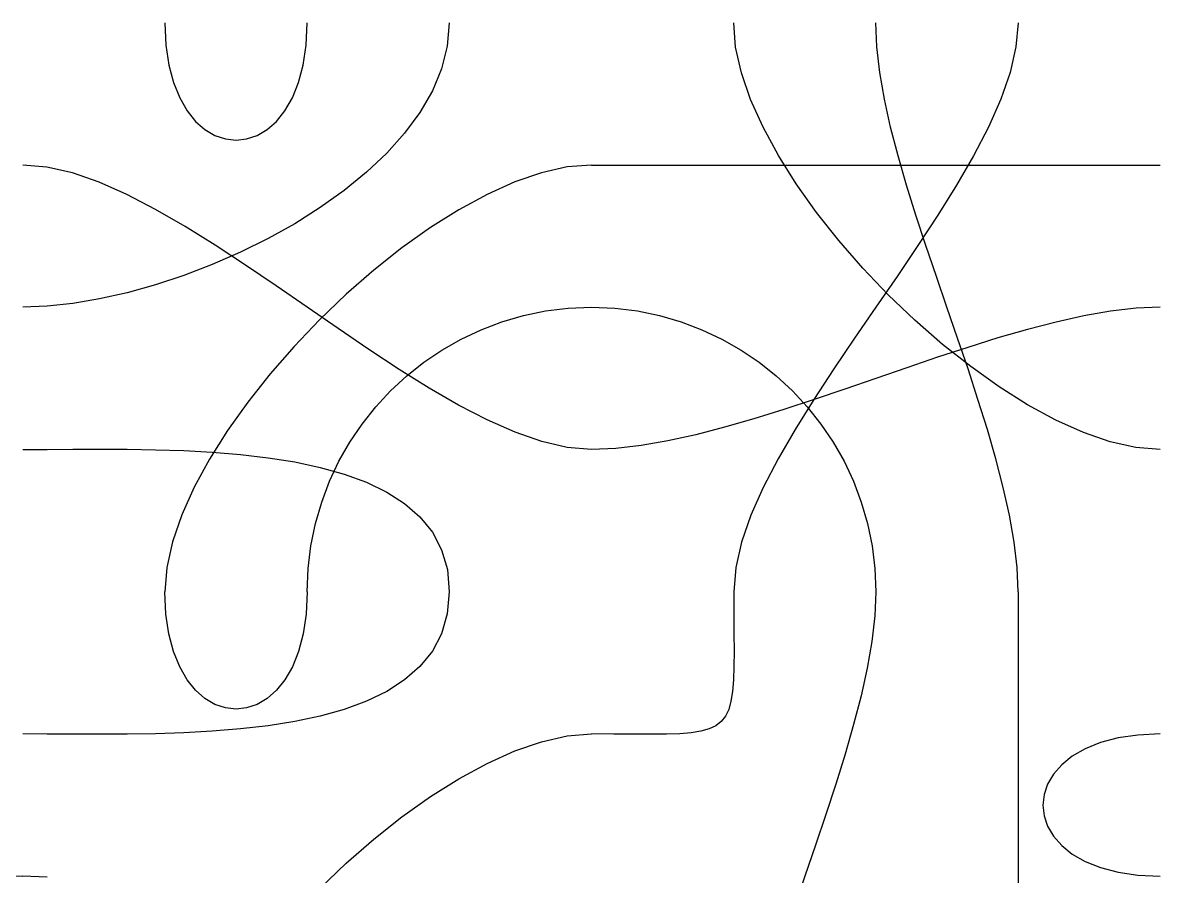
# Model space of a CAD drawing. Header units: metres. Extents: x -250 to 250, y -250 to 250.
# Drawn here: x 150 to 250, y 175 to 250 of the extents above; entities that cross this region are included whole.
import ezdxf

# ---------------------------------------------------------------- set-up
doc = ezdxf.new("R2010")
doc.units = ezdxf.units.M

msp = doc.modelspace()

# ---------------------------------------------------------------- linework, layer by layer
for p, q in [((162.5, 250, -519.61523), (162.59064, 248.04065, -519.61523)), ((174.90952, 248.04083, -519.61523), (175.00015, 250.00024, -519.61523)), ((187.5, 250, -519.61523), (187.32611, 247.95734, -519.61523)), ((212.67401, 247.86682, -519.61523), (212.50012, 250.00012, -519.61523)), ((225.0904, 247.87415, -519.61523), (224.99976, 250.00012, -519.61523)), ((237.5, 250, -519.61523), (237.31873, 247.87408, -519.61523)), ((162.59064, 248.04065, -519.61523), (162.85, 246.28754, -519.61523)), ((174.65012, 246.28772, -519.61523), (174.90952, 248.04083, -519.61523)), ((187.32611, 247.95734, -519.61523), (186.82126, 245.95874, -519.61523)), ((213.17883, 245.60883, -519.61523), (212.67401, 247.86682, -519.61523)), ((225.3498, 245.63007, -519.61523), (225.0904, 247.87415, -519.61523)), ((237.31873, 247.87408, -519.61523), (236.79999, 245.63, -519.61523)), ((162.85, 246.28754, -519.61523), (163.25937, 244.74066, -519.61523)), ((174.24072, 244.74084, -519.61523), (174.65012, 246.28772, -519.61523)), ((186.82126, 245.95874, -519.61523), (186.0108, 244.0108, -519.61523)), ((213.98932, 243.25146, -519.61523), (213.17883, 245.60883, -519.61523)), ((225.75916, 243.281, -519.61523), (225.3498, 245.63007, -519.61523)), ((236.79999, 245.63, -519.61523), (235.98126, 243.28094, -519.61523)), ((163.25937, 244.74066, -519.61523), (163.79999, 243.40002, -519.61523)), ((173.70007, 243.4002, -519.61523), (174.24072, 244.74084, -519.61523)), ((186.0108, 244.0108, -519.61523), (184.92004, 242.12006, -519.61523)), ((163.79999, 243.40002, -519.61523), (164.45312, 242.26569, -519.61523)), ((173.04694, 242.26581, -519.61523), (173.70007, 243.4002, -519.61523)), ((215.08008, 240.82007, -519.61523), (213.98932, 243.25146, -519.61523)), ((226.2998, 240.84003, -519.61523), (225.75916, 243.281, -519.61523)), ((235.98126, 243.28094, -519.61523), (234.90002, 240.84003, -519.61523)), ((164.45312, 242.26569, -519.61523), (165.20001, 241.33759, -519.61523)), ((172.30005, 241.33765, -519.61523), (173.04694, 242.26581, -519.61523)), ((184.92004, 242.12006, -519.61523), (183.57428, 240.29303, -519.61523)), ((165.20001, 241.33759, -519.61523), (166.02188, 240.61572, -519.61523)), ((171.47818, 240.61578, -519.61523), (172.30005, 241.33765, -519.61523)), ((166.02188, 240.61572, -519.61523), (166.90002, 240.1001, -519.61523)), ((166.90002, 240.1001, -519.61523), (167.81564, 239.79071, -519.61523)), ((169.68442, 239.79077, -519.61523), (170.60004, 240.10016, -519.61523)), ((170.60004, 240.10016, -519.61523), (171.47818, 240.61578, -519.61523)), ((183.57428, 240.29303, -519.61523), (181.99881, 238.53632, -519.61523)), ((216.42584, 238.3399, -519.61523), (215.08008, 240.82007, -519.61523)), ((226.95294, 238.32031, -519.61523), (226.2998, 240.84003, -519.61523)), ((234.90002, 240.84003, -519.61523), (233.59375, 238.32037, -519.61523)), ((167.81564, 239.79071, -519.61523), (168.75003, 239.68762, -519.61523)), ((168.75003, 239.68762, -519.61523), (169.68442, 239.79077, -519.61523)), ((181.99881, 238.53632, -519.61523), (180.21896, 236.8565, -519.61523)), ((218.00128, 235.8363, -519.61523), (216.42584, 238.3399, -519.61523)), ((227.69983, 235.73499, -519.61523), (226.95294, 238.32031, -519.61523)), ((233.59375, 238.32037, -519.61523), (232.09998, 235.73505, -519.61523)), ((152.12604, 237.31909, -519.61523), (150.00009, 237.50037, -519.61523)), ((154.37009, 236.8003, -519.61523), (152.12604, 237.31909, -519.61523)), ((197.86673, 237.32611, -519.61523), (195.60876, 236.82129, -519.61523)), ((200, 237.5, -519.61523), (197.86673, 237.32611, -519.61523)), ((200, 237.5, -519.61523), (202.12595, 237.5, -519.61523)), ((202.12595, 237.5, -519.61523), (204.37003, 237.5, -519.61523)), ((204.37003, 237.5, -519.61523), (206.71909, 237.5, -519.61523)), ((206.71909, 237.5, -519.61523), (209.16003, 237.5, -519.61523)), ((209.16003, 237.5, -519.61523), (211.67972, 237.5, -519.61523)), ((211.67972, 237.5, -519.61523), (214.26501, 237.5, -519.61523)), ((214.26501, 237.5, -519.61523), (216.90283, 237.5, -519.61523)), ((216.90283, 237.5, -519.61523), (219.58002, 237.5, -519.61523)), ((219.58002, 237.5, -519.61523), (222.28345, 237.5, -519.61523)), ((222.28345, 237.5, -519.61523), (225, 237.5, -519.61523)), ((225, 237.5, -519.61523), (227.71655, 237.5, -519.61523)), ((227.71655, 237.5, -519.61523), (230.41998, 237.5, -519.61523)), ((230.41998, 237.5, -519.61523), (233.09717, 237.5, -519.61523)), ((233.09717, 237.5, -519.61523), (235.73499, 237.5, -519.61523)), ((235.73499, 237.5, -519.61523), (238.32031, 237.5, -519.61523)), ((238.32031, 237.5, -519.61523), (240.84003, 237.5, -519.61523)), ((240.84003, 237.5, -519.61523), (243.281, 237.5, -519.61523)), ((243.281, 237.5, -519.61523), (245.63007, 237.5, -519.61523)), ((245.63007, 237.5, -519.61523), (247.87415, 237.5, -519.61523)), ((247.87415, 237.5, -519.61523), (250.00012, 237.5, -519.61523)), ((156.71915, 235.9815, -519.61523), (154.37009, 236.8003, -519.61523)), ((180.21896, 236.8565, -519.61523), (178.26007, 235.26013, -519.61523)), ((193.25143, 236.0108, -519.61523), (190.82004, 234.92004, -519.61523)), ((195.60876, 236.82129, -519.61523), (193.25143, 236.0108, -519.61523)), ((159.16006, 234.9002, -519.61523), (156.71915, 235.9815, -519.61523)), ((178.26007, 235.26013, -519.61523), (176.14743, 233.75372, -519.61523)), ((219.78113, 233.3346, -519.61523), (218.00128, 235.8363, -519.61523)), ((228.52173, 233.09717, -519.61523), (227.69983, 235.73499, -519.61523)), ((232.09998, 235.73505, -519.61523), (230.45624, 233.09723, -519.61523)), ((161.67975, 233.59393, -519.61523), (159.16006, 234.9002, -519.61523)), ((190.82004, 234.92004, -519.61523), (188.33987, 233.57428, -519.61523)), ((164.26505, 232.10016, -519.61523), (161.67975, 233.59393, -519.61523)), ((176.14743, 233.75372, -519.61523), (173.90634, 232.34387, -519.61523)), ((188.33987, 233.57428, -519.61523), (185.83627, 231.99884, -519.61523)), ((221.74005, 230.86005, -519.61523), (219.78113, 233.3346, -519.61523)), ((229.39984, 230.41998, -519.61523), (228.52173, 233.09717, -519.61523)), ((230.45624, 233.09723, -519.61523), (228.70001, 230.42004, -519.61523)), ((166.90286, 230.45636, -519.61523), (164.26505, 232.10016, -519.61523)), ((173.90634, 232.34387, -519.61523), (171.56213, 231.03717, -519.61523)), ((171.56213, 231.03717, -519.61523), (169.1401, 229.84015, -519.61523)), ((185.83627, 231.99884, -519.61523), (183.33456, 230.219, -519.61523)), ((169.58005, 228.70007, -519.61523), (166.90286, 230.45636, -519.61523)), ((183.33456, 230.219, -519.61523), (180.86005, 228.26007, -519.61523)), ((223.85272, 228.43799, -519.61523), (221.74005, 230.86005, -519.61523)), ((228.70001, 230.42004, -519.61523), (226.86877, 227.71661, -519.61523)), ((230.31549, 227.71655, -519.61523), (229.39984, 230.41998, -519.61523)), ((169.1401, 229.84015, -519.61523), (166.66559, 228.7594, -519.61523)), ((166.66559, 228.7594, -519.61523), (164.16388, 227.80145, -519.61523)), ((172.28348, 226.86884, -519.61523), (169.58005, 228.70007, -519.61523)), ((180.86005, 228.26007, -519.61523), (178.43802, 226.1474, -519.61523)), ((226.09381, 226.09375, -519.61523), (223.85272, 228.43799, -519.61523)), ((164.16388, 227.80145, -519.61523), (161.66031, 226.9729, -519.61523)), ((226.86877, 227.71661, -519.61523), (225, 225.00006, -519.61523)), ((231.24988, 225, -519.61523), (230.31549, 227.71655, -519.61523)), ((159.18018, 226.28027, -519.61523), (156.74878, 225.7301, -519.61523)), ((161.66031, 226.9729, -519.61523), (159.18018, 226.28027, -519.61523)), ((175.00003, 225.00006, -519.61523), (172.28348, 226.86884, -519.61523)), ((178.43802, 226.1474, -519.61523), (176.09381, 223.90631, -519.61523)), ((228.43799, 223.85266, -519.61523), (226.09381, 226.09375, -519.61523)), ((152.13348, 225.08356, -519.61523), (150.00021, 225.0003, -519.61523)), ((154.39145, 225.32904, -519.61523), (152.13348, 225.08356, -519.61523)), ((156.74878, 225.7301, -519.61523), (154.39145, 225.32904, -519.61523)), ((177.71658, 223.13129, -519.61523), (175.00003, 225.00006, -519.61523)), ((192.12003, 223.72021, -519.61523), (194.0108, 224.27039, -519.61523)), ((194.0108, 224.27039, -519.61523), (195.95877, 224.67151, -519.61523)), ((195.95877, 224.67151, -519.61523), (197.95737, 224.91699, -519.61523)), ((197.95737, 224.91699, -519.61523), (200.00003, 225.0003, -519.61523)), ((200, 225, -519.61523), (202.04266, 224.91675, -519.61523)), ((202.04266, 224.91675, -519.61523), (204.04126, 224.67126, -519.61523)), ((204.04126, 224.67126, -519.61523), (205.98923, 224.27014, -519.61523)), ((205.98923, 224.27014, -519.61523), (207.88, 223.71997, -519.61523)), ((225, 225.00006, -519.61523), (223.13123, 222.28351, -519.61523)), ((232.18427, 222.28345, -519.61523), (231.24988, 225, -519.61523)), ((243.28094, 224.2406, -519.61523), (240.84003, 223.69995, -519.61523)), ((245.63, 224.64996, -519.61523), (243.28094, 224.2406, -519.61523)), ((247.87408, 224.90936, -519.61523), (245.63, 224.64996, -519.61523)), ((250, 225, -519.61523), (247.87408, 224.90936, -519.61523)), ((176.09381, 223.90631, -519.61523), (173.85272, 221.56207, -519.61523)), ((180.42001, 221.30005, -519.61523), (177.71658, 223.13129, -519.61523)), ((188.53629, 222.19891, -519.61523), (190.293, 223.02753, -519.61523)), ((190.293, 223.02753, -519.61523), (192.12003, 223.72021, -519.61523)), ((207.88, 223.71997, -519.61523), (209.70703, 223.02734, -519.61523)), ((209.70703, 223.02734, -519.61523), (211.46378, 222.19873, -519.61523)), ((230.85999, 221.73999, -519.61523), (228.43799, 223.85266, -519.61523)), ((238.32037, 223.04681, -519.61523), (235.73505, 222.29993, -519.61523)), ((240.84003, 223.69995, -519.61523), (238.32037, 223.04681, -519.61523)), ((186.85645, 221.2409, -519.61523), (188.53629, 222.19891, -519.61523)), ((211.46378, 222.19873, -519.61523), (213.14362, 221.24078, -519.61523)), ((223.13123, 222.28351, -519.61523), (221.29999, 219.58008, -519.61523)), ((233.09991, 219.58002, -519.61523), (232.18427, 222.28345, -519.61523)), ((235.73505, 222.29993, -519.61523), (233.09723, 221.47803, -519.61523)), ((173.85272, 221.56207, -519.61523), (171.74008, 219.14008, -519.61523)), ((183.0972, 219.54376, -519.61523), (180.42001, 221.30005, -519.61523)), ((185.26004, 220.1601, -519.61523), (186.85645, 221.2409, -519.61523)), ((213.14362, 221.24078, -519.61523), (214.74005, 220.16003, -519.61523)), ((233.09723, 221.47803, -519.61523), (230.42004, 220.59991, -519.61523)), ((233.33453, 219.78107, -519.61523), (230.85999, 221.73999, -519.61523)), ((183.75363, 218.96307, -519.61523), (185.26004, 220.1601, -519.61523)), ((214.74005, 220.16003, -519.61523), (216.24646, 218.96301, -519.61523)), ((230.42004, 220.59991, -519.61523), (227.71661, 219.68427, -519.61523)), ((171.74008, 219.14008, -519.61523), (169.78119, 216.66553, -519.61523)), ((185.73502, 217.90002, -519.61523), (183.0972, 219.54376, -519.61523)), ((221.29999, 219.58008, -519.61523), (219.54376, 216.9029, -519.61523)), ((227.71661, 219.68427, -519.61523), (225.00006, 218.74988, -519.61523)), ((233.97803, 216.90283, -519.61523), (233.09991, 219.58002, -519.61523)), ((235.83624, 218.00122, -519.61523), (233.33453, 219.78107, -519.61523)), ((182.34378, 217.65631, -519.61523), (183.75363, 218.96307, -519.61523)), ((216.24646, 218.96301, -519.61523), (217.65631, 217.65631, -519.61523)), ((225.00006, 218.74988, -519.61523), (222.28351, 217.81549, -519.61523)), ((238.33984, 216.42572, -519.61523), (235.83624, 218.00122, -519.61523)), ((181.03705, 216.24646, -519.61523), (182.34378, 217.65631, -519.61523)), ((188.32031, 216.40625, -519.61523), (185.73502, 217.90002, -519.61523)), ((217.65631, 217.65631, -519.61523), (218.96307, 216.24646, -519.61523)), ((222.28351, 217.81549, -519.61523), (219.58008, 216.89984, -519.61523)), ((169.78119, 216.66553, -519.61523), (168.00134, 214.16382, -519.61523)), ((179.84003, 214.74005, -519.61523), (181.03705, 216.24646, -519.61523)), ((190.84, 215.09998, -519.61523), (188.32031, 216.40625, -519.61523)), ((216.9029, 216.02173, -519.61523), (214.26508, 215.19983, -519.61523)), ((219.58008, 216.89984, -519.61523), (216.9029, 216.02173, -519.61523)), ((219.54376, 216.9029, -519.61523), (217.90002, 214.26508, -519.61523)), ((218.96307, 216.24646, -519.61523), (220.1601, 214.74005, -519.61523)), ((234.79993, 214.26501, -519.61523), (233.97803, 216.90283, -519.61523)), ((240.82, 215.07996, -519.61523), (238.33984, 216.42572, -519.61523)), ((193.28094, 214.01874, -519.61523), (190.84, 215.09998, -519.61523)), ((214.26508, 215.19983, -519.61523), (211.67978, 214.45294, -519.61523)), ((243.2514, 213.9892, -519.61523), (240.82, 215.07996, -519.61523)), ((168.00134, 214.16382, -519.61523), (166.42587, 211.66022, -519.61523)), ((178.75925, 213.14362, -519.61523), (179.84003, 214.74005, -519.61523)), ((195.63, 213.20001, -519.61523), (193.28094, 214.01874, -519.61523)), ((211.67978, 214.45294, -519.61523), (209.1601, 213.7998, -519.61523)), ((217.90002, 214.26508, -519.61523), (216.40625, 211.67978, -519.61523)), ((220.1601, 214.74005, -519.61523), (221.2409, 213.14368, -519.61523)), ((235.54681, 211.67972, -519.61523), (234.79993, 214.26501, -519.61523)), ((177.80127, 211.46378, -519.61523), (178.75925, 213.14362, -519.61523)), ((197.87405, 212.68127, -519.61523), (195.63, 213.20001, -519.61523)), ((206.71918, 213.25916, -519.61523), (204.37012, 212.8498, -519.61523)), ((209.1601, 213.7998, -519.61523), (206.71918, 213.25916, -519.61523)), ((221.2409, 213.14368, -519.61523), (222.19891, 211.46384, -519.61523)), ((245.60876, 213.17871, -519.61523), (243.2514, 213.9892, -519.61523)), ((247.8667, 212.67389, -519.61523), (245.60876, 213.17871, -519.61523)), ((150, 212.5, -519.61523), (152.13327, 212.50732, -519.61523)), ((152.13327, 212.50732, -519.61523), (154.39124, 212.52124, -519.61523)), ((154.39124, 212.52124, -519.61523), (156.7486, 212.52954, -519.61523)), ((156.7486, 212.52954, -519.61523), (159.18, 212.52002, -519.61523)), ((159.18, 212.52002, -519.61523), (161.66016, 212.48047, -519.61523)), ((161.66016, 212.48047, -519.61523), (164.16376, 212.39874, -519.61523)), ((164.16376, 212.39874, -519.61523), (166.6655, 212.26263, -519.61523)), ((166.6655, 212.26263, -519.61523), (169.14005, 212.06, -519.61523)), ((169.14005, 212.06, -519.61523), (171.56207, 211.7786, -519.61523)), ((200, 212.5, -519.61523), (197.87405, 212.68127, -519.61523)), ((202.12607, 212.59045, -519.61523), (200.00015, 212.49982, -519.61523)), ((204.37012, 212.8498, -519.61523), (202.12607, 212.59045, -519.61523)), ((250, 212.5, -519.61523), (247.8667, 212.67389, -519.61523)), ((166.42587, 211.66022, -519.61523), (165.08011, 209.18005, -519.61523)), ((171.56207, 211.7786, -519.61523), (173.90631, 211.40625, -519.61523)), ((173.90631, 211.40625, -519.61523), (176.14743, 210.93079, -519.61523)), ((176.97269, 209.70703, -519.61523), (177.80127, 211.46378, -519.61523)), ((216.40625, 211.67978, -519.61523), (215.09998, 209.1601, -519.61523)), ((222.19891, 211.46384, -519.61523), (223.02753, 209.70712, -519.61523)), ((236.19995, 209.16003, -519.61523), (235.54681, 211.67972, -519.61523)), ((176.14743, 210.93079, -519.61523), (178.2601, 210.34003, -519.61523)), ((178.2601, 210.34003, -519.61523), (180.21902, 209.62177, -519.61523)), ((165.08011, 209.18005, -519.61523), (163.98935, 206.74866, -519.61523)), ((176.28003, 207.88, -519.61523), (176.97269, 209.70703, -519.61523)), ((180.21902, 209.62177, -519.61523), (181.99887, 208.76382, -519.61523)), ((215.09998, 209.1601, -519.61523), (214.01874, 206.71918, -519.61523)), ((223.02753, 209.70712, -519.61523), (223.72021, 207.8801, -519.61523)), ((236.7406, 206.71909, -519.61523), (236.19995, 209.16003, -519.61523)), ((181.99887, 208.76382, -519.61523), (183.57434, 207.754, -519.61523)), ((175.72986, 205.98923, -519.61523), (176.28003, 207.88, -519.61523)), ((183.57434, 207.754, -519.61523), (184.92014, 206.58011, -519.61523)), ((223.72021, 207.8801, -519.61523), (224.27039, 205.98932, -519.61523)), ((163.98935, 206.74866, -519.61523), (163.1789, 204.39133, -519.61523)), ((184.92014, 206.58011, -519.61523), (186.01093, 205.22998, -519.61523)), ((214.01874, 206.71918, -519.61523), (213.20001, 204.37012, -519.61523)), ((237.14996, 204.37003, -519.61523), (236.7406, 206.71909, -519.61523)), ((175.32877, 204.04126, -519.61523), (175.72986, 205.98923, -519.61523)), ((186.01093, 205.22998, -519.61523), (186.82141, 203.6914, -519.61523)), ((224.27039, 205.98932, -519.61523), (224.67151, 204.04135, -519.61523)), ((163.1789, 204.39133, -519.61523), (162.67407, 202.13336, -519.61523)), ((175.08328, 202.04266, -519.61523), (175.32877, 204.04126, -519.61523)), ((213.20001, 204.37012, -519.61523), (212.68127, 202.12607, -519.61523)), ((224.67151, 204.04135, -519.61523), (224.91699, 202.04276, -519.61523)), ((237.40936, 202.12595, -519.61523), (237.14996, 204.37003, -519.61523)), ((186.82141, 203.6914, -519.61523), (187.32626, 201.95221, -519.61523)), ((162.67407, 202.13336, -519.61523), (162.50018, 200.00009, -519.61523)), ((175, 200, -519.61523), (175.08328, 202.04266, -519.61523)), ((212.68127, 202.12607, -519.61523), (212.5, 200.00015, -519.61523)), ((224.91699, 202.04276, -519.61523), (225.0003, 200.00012, -519.61523)), ((237.5, 200, -519.61523), (237.40936, 202.12595, -519.61523)), ((187.32626, 201.95221, -519.61523), (187.50018, 200.00018, -519.61523)), ((162.5906, 198.04077, -519.61523), (162.49997, 200.00015, -519.61523)), ((175, 200, -519.61523), (174.90936, 198.04062, -519.61523)), ((187.5, 200, -519.61523), (187.32611, 198.04797, -519.61523)), ((212.5, 200, -519.61523), (212.50732, 198.04797, -519.61523)), ((225, 200, -519.61523), (224.90936, 197.87405, -519.61523)), ((237.5, 200, -519.61523), (237.5, 197.87405, -519.61523)), ((162.84998, 196.28763, -519.61523), (162.5906, 198.04077, -519.61523)), ((174.90936, 198.04062, -519.61523), (174.65, 196.2875, -519.61523)), ((187.32611, 198.04797, -519.61523), (186.82126, 196.30875, -519.61523)), ((212.50732, 198.04797, -519.61523), (212.52124, 196.30875, -519.61523)), ((224.90936, 197.87405, -519.61523), (224.64996, 195.63, -519.61523)), ((237.5, 197.87405, -519.61523), (237.5, 195.63, -519.61523)), ((163.25937, 194.74075, -519.61523), (162.84998, 196.28763, -519.61523)), ((174.65, 196.2875, -519.61523), (174.24063, 194.74063, -519.61523)), ((186.82126, 196.30875, -519.61523), (186.0108, 194.77014, -519.61523)), ((212.52124, 196.30875, -519.61523), (212.52954, 194.77014, -519.61523)), ((224.64996, 195.63, -519.61523), (224.2406, 193.28094, -519.61523)), ((237.5, 195.63, -519.61523), (237.5, 193.28094, -519.61523)), ((163.79999, 193.40012, -519.61523), (163.25937, 194.74075, -519.61523)), ((174.24063, 194.74063, -519.61523), (173.70001, 193.40002, -519.61523)), ((186.0108, 194.77014, -519.61523), (184.92004, 193.41998, -519.61523)), ((212.52954, 194.77014, -519.61523), (212.52002, 193.41998, -519.61523)), ((164.45312, 192.26572, -519.61523), (163.79999, 193.40012, -519.61523)), ((173.70001, 193.40002, -519.61523), (173.04688, 192.26566, -519.61523)), ((184.92004, 193.41998, -519.61523), (183.57428, 192.2461, -519.61523)), ((212.52002, 193.41998, -519.61523), (212.48047, 192.2461, -519.61523)), ((224.2406, 193.28094, -519.61523), (223.69995, 190.84, -519.61523)), ((237.5, 193.28094, -519.61523), (237.5, 190.84, -519.61523)), ((165.20001, 191.33759, -519.61523), (164.45312, 192.26572, -519.61523)), ((173.04688, 192.26566, -519.61523), (172.29999, 191.33752, -519.61523)), ((183.57428, 192.2461, -519.61523), (181.99881, 191.23627, -519.61523)), ((212.48047, 192.2461, -519.61523), (212.39874, 191.23627, -519.61523)), ((166.02188, 190.61569, -519.61523), (165.20001, 191.33759, -519.61523)), ((172.29999, 191.33752, -519.61523), (171.47812, 190.61566, -519.61523)), ((181.99881, 191.23627, -519.61523), (180.21896, 190.3783, -519.61523)), ((212.39874, 191.23627, -519.61523), (212.26263, 190.3783, -519.61523)), ((166.9, 190.10007, -519.61523), (166.02188, 190.61569, -519.61523)), ((167.81561, 189.79068, -519.61523), (166.9, 190.10007, -519.61523)), ((170.6, 190.10004, -519.61523), (169.68439, 189.79068, -519.61523)), ((171.47812, 190.61566, -519.61523), (170.6, 190.10004, -519.61523)), ((180.21896, 190.3783, -519.61523), (178.26007, 189.66003, -519.61523)), ((212.26263, 190.3783, -519.61523), (212.06, 189.66003, -519.61523)), ((223.69995, 190.84, -519.61523), (223.04681, 188.32031, -519.61523)), ((237.5, 190.84, -519.61523), (237.5, 188.32031, -519.61523)), ((168.75, 189.68756, -519.61523), (167.81561, 189.79068, -519.61523)), ((169.68439, 189.79068, -519.61523), (168.75, 189.68756, -519.61523)), ((176.14743, 189.06924, -519.61523), (173.90634, 188.59378, -519.61523)), ((178.26007, 189.66003, -519.61523), (176.14743, 189.06924, -519.61523)), ((211.7786, 189.06924, -519.61523), (211.40625, 188.59378, -519.61523)), ((212.06, 189.66003, -519.61523), (211.7786, 189.06924, -519.61523)), ((171.56213, 188.22144, -519.61523), (169.1401, 187.94003, -519.61523)), ((173.90634, 188.59378, -519.61523), (171.56213, 188.22144, -519.61523)), ((210.93079, 188.22144, -519.61523), (210.34003, 187.94003, -519.61523)), ((211.40625, 188.59378, -519.61523), (210.93079, 188.22144, -519.61523)), ((223.04681, 188.32031, -519.61523), (222.29993, 185.73502, -519.61523)), ((237.5, 188.32031, -519.61523), (237.5, 185.73502, -519.61523)), ((152.13348, 187.4928, -519.61523), (150.00021, 187.50015, -519.61523)), ((154.39145, 187.47888, -519.61523), (152.13348, 187.4928, -519.61523)), ((156.74878, 187.47058, -519.61523), (154.39145, 187.47888, -519.61523)), ((159.18018, 187.4801, -519.61523), (156.74878, 187.47058, -519.61523)), ((161.66031, 187.51962, -519.61523), (159.18018, 187.4801, -519.61523)), ((164.16388, 187.60132, -519.61523), (161.66031, 187.51962, -519.61523)), ((166.66559, 187.7374, -519.61523), (164.16388, 187.60132, -519.61523)), ((169.1401, 187.94003, -519.61523), (166.66559, 187.7374, -519.61523)), ((195.60895, 186.82141, -519.61523), (197.86694, 187.32626, -519.61523)), ((197.86694, 187.32626, -519.61523), (200.00024, 187.50018, -519.61523)), ((201.95221, 187.4928, -519.61523), (200.00018, 187.50015, -519.61523)), ((203.6914, 187.47888, -519.61523), (201.95221, 187.4928, -519.61523)), ((205.22998, 187.47058, -519.61523), (203.6914, 187.47888, -519.61523)), ((206.58011, 187.4801, -519.61523), (205.22998, 187.47058, -519.61523)), ((207.754, 187.51962, -519.61523), (206.58011, 187.4801, -519.61523)), ((208.76382, 187.60132, -519.61523), (207.754, 187.51962, -519.61523)), ((209.62177, 187.7374, -519.61523), (208.76382, 187.60132, -519.61523)), ((210.34003, 187.94003, -519.61523), (209.62177, 187.7374, -519.61523)), ((246.28754, 187.15002, -519.61523), (244.74066, 186.74066, -519.61523)), ((248.04065, 187.4094, -519.61523), (246.28754, 187.15002, -519.61523)), ((250, 187.5, -519.61523), (248.04065, 187.4094, -519.61523)), ((190.82016, 184.92014, -519.61523), (193.25159, 186.01093, -519.61523)), ((193.25159, 186.01093, -519.61523), (195.60895, 186.82141, -519.61523)), ((243.40002, 186.20004, -519.61523), (242.26569, 185.54694, -519.61523)), ((244.74066, 186.74066, -519.61523), (243.40002, 186.20004, -519.61523)), ((222.29993, 185.73502, -519.61523), (221.47803, 183.0972, -519.61523)), ((237.5, 185.73502, -519.61523), (237.5, 183.0972, -519.61523)), ((242.26569, 185.54694, -519.61523), (241.33759, 184.80008, -519.61523)), ((188.34, 183.57434, -519.61523), (190.82016, 184.92014, -519.61523)), ((241.33759, 184.80008, -519.61523), (240.61572, 183.97821, -519.61523)), ((185.8364, 181.99887, -519.61523), (188.34, 183.57434, -519.61523)), ((221.47803, 183.0972, -519.61523), (220.59991, 180.42001, -519.61523)), ((237.5, 183.0972, -519.61523), (237.5, 180.42001, -519.61523)), ((240.1001, 183.1001, -519.61523), (239.79071, 182.18448, -519.61523)), ((240.61572, 183.97821, -519.61523), (240.1001, 183.1001, -519.61523)), ((239.79071, 182.18448, -519.61523), (239.68762, 181.25012, -519.61523)), ((183.33466, 180.21902, -519.61523), (185.8364, 181.99887, -519.61523)), ((239.68762, 181.25012, -519.61523), (239.79077, 180.31577, -519.61523)), ((180.8601, 178.2601, -519.61523), (183.33466, 180.21902, -519.61523)), ((220.59991, 180.42001, -519.61523), (219.68427, 177.71658, -519.61523)), ((237.5, 180.42001, -519.61523), (237.5, 177.71658, -519.61523)), ((239.79077, 180.31577, -519.61523), (240.10016, 179.40015, -519.61523)), ((240.10016, 179.40015, -519.61523), (240.61578, 178.52203, -519.61523)), ((178.43808, 176.14743, -519.61523), (180.8601, 178.2601, -519.61523)), ((240.61578, 178.52203, -519.61523), (241.33765, 177.70016, -519.61523)), ((219.68427, 177.71658, -519.61523), (218.74988, 175.00003, -519.61523)), ((237.5, 177.71658, -519.61523), (237.5, 175.00003, -519.61523)), ((241.33765, 177.70016, -519.61523), (242.26581, 176.95331, -519.61523)), ((176.09384, 173.90631, -519.61523), (178.43808, 176.14743, -519.61523)), ((242.26581, 176.95331, -519.61523), (243.4002, 176.3002, -519.61523)), ((243.4002, 176.3002, -519.61523), (244.74084, 175.75961, -519.61523)), ((148.04813, 175.08337, -519.61523), (150.00018, 175.00012, -519.61523)), ((244.74084, 175.75961, -519.61523), (246.28772, 175.35025, -519.61523)), ((246.28772, 175.35025, -519.61523), (248.04083, 175.09091, -519.61523)), ((248.04083, 175.09091, -519.61523), (250.00024, 175.0003, -519.61523)), ((152.13348, 174.91693, -519.61523), (150.00021, 175.00024, -519.61523)), ((218.74988, 175.00003, -519.61523), (217.81549, 172.28348, -519.61523)), ((237.5, 175.00003, -519.61523), (237.5, 172.28348, -519.61523))]:
    msp.add_line(p, q)

doc.saveas('drawing.dxf')
